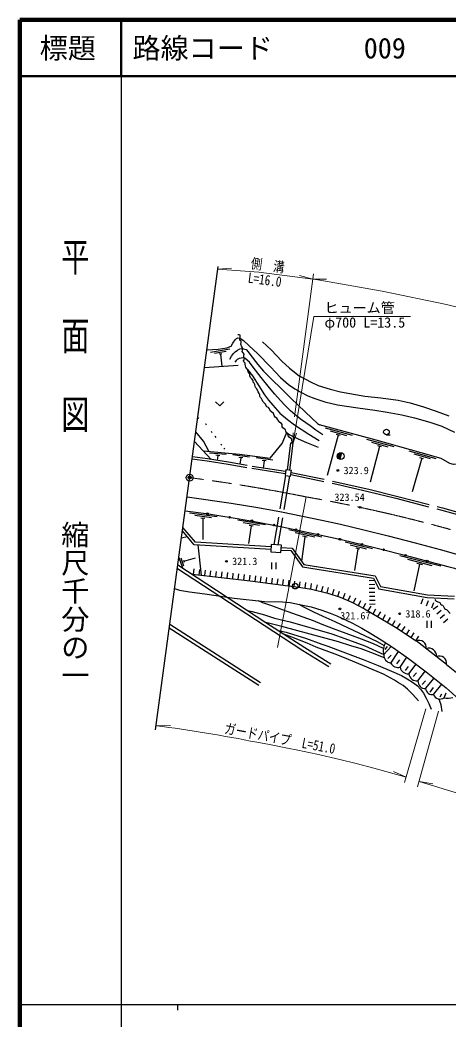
# Model space of a CAD drawing. Units: millimetres at full size, sheet at 1:1000; details may follow other scales. Extents: x 40000 to 680000, y 20000 to 380000.
# Drawn here: x 40000 to 116130, y 202409 to 380000 of the extents above; entities that cross this region are included whole.
import ezdxf
from ezdxf.enums import TextEntityAlignment as Align

# ---------------------------------------------------------------- set-up
doc = ezdxf.new("R2010")
doc.units = ezdxf.units.MM
doc.header["$LTSCALE"] = 1000
doc.header["$PDMODE"] = 32
doc.header["$PDSIZE"] = 500
for name, pattern in [('CHAIN', [18.5, 12, -1.5, 3.5, -1.5]), ('DASHED', [7.5, 6, -1.5]), ('DOTTED', [1.75, 0.25, -1.5])]:
    doc.linetypes.add(name, pattern=pattern)
for name, color, linetype, lineweight in [('M-BGD', 7, 'Continuous', 25), ('M-BMK', 2, 'CHAIN', 13), ('M-BMK-OTRS', 5, 'Continuous', 25), ('M-BMK-SRVR', 3, 'Continuous', 25), ('M-STR-HTXT', 7, 'Continuous', 13), ('M-TTL', 2, 'Continuous', 140), ('M-TTL-BAND', 7, 'Continuous', 25), ('M-TTL-LINE', 7, 'Continuous', 50)]:
    doc.layers.add(name, color=color, linetype=linetype, lineweight=lineweight)
doc.layers.add('M-OTRS', color=6, linetype='Continuous')
doc.layers.add('M-TTL-TXT', color=7, linetype='Continuous')
doc.styles.add('@ＭＳ ゴシック', font='')
doc.styles.add('ＭＳ ゴシック', font='')
doc.styles.get('@ＭＳ ゴシック').set_extended_font_data('@MS Gothic')
doc.styles.get('ＭＳ ゴシック').set_extended_font_data('MS Gothic')

# ---------------------------------------------------------------- blocks, each defined once
blk = doc.blocks.new('open_arrow')
at = {"color": 0, "linetype": 'Continuous', "lineweight": -2}
blk.add_lwpolyline([(7.5, 1.25), (0, 0), (7.5, -1.25)], dxfattribs=at)

msp = doc.modelspace()

# ---------------------------------------------------------------- hatches: boundary and pattern name
at = {"layer": 'M-BGD'}
for points in [[(97186, 303056), (96898, 301891, -1)], [(73190, 292236, -1), (73487, 292189, -0.41421), (73315, 292064, -0.41421)], [(77143, 291619, -1), (77439, 291572, -0.41421), (77267, 291447, -0.41421)], [(81093, 290992, -1), (81389, 290945, -0.41421), (81218, 290820, -0.41421)], [(85021, 290237, -1), (85315, 290180, -0.41421), (85139, 290061, -0.41421)], [(88937, 289422, -1), (89230, 289358, -0.41421), (89052, 289243, -0.41421)], [(92846, 288574, -1), (93139, 288511, -0.41421), (92961, 288396, -0.41421)], [(96757, 287736, -1), (97051, 287673, -0.41421), (96872, 287558, -0.41421)], [(100649, 286814, -1), (100941, 286743, -0.41421), (100760, 286633, -0.41421)], [(104533, 285855, -1), (104823, 285781, -0.41421), (104641, 285673, -0.41421)], [(108408, 284866, -1), (108699, 284792, -0.41421), (108517, 284684, -0.41421)], [(112283, 283874, -1), (112573, 283797, -0.41421), (112390, 283690, -0.41421)]]:
    msp.add_hatch(color=256, dxfattribs=at).paths.add_polyline_path(points)

# ---------------------------------------------------------------- linework, layer by layer
for p, q in [((77305, 321507), (73857, 320910)), ((76667, 321092), (74598, 320734)), ((75925, 320659), (75442, 320575)), ((75683, 320617), (75909, 318438)), ((99154, 306129), (94327, 307433)), ((96584, 306202), (94639, 299004)), ((98110, 306100), (95214, 306883)), ((96922, 306110), (96246, 306293)), ((105180, 306257), (105846, 306257)), ((71044, 305095), (73976, 301891)), ((87578, 299983), (88175, 304862)), ((87974, 299929), (88573, 304814)), ((88175, 304862), (88573, 304814)), ((106532, 304100), (101718, 305452)), ((103963, 304199), (102267, 297844)), ((105488, 304082), (102600, 304893)), ((104300, 304104), (103626, 304293)), ((76697, 302743), (73710, 303014)), ((75525, 302548), (74828, 302611)), ((75176, 302580), (75098, 301716)), ((80804, 302302), (77829, 302685)), ((79625, 302151), (78931, 302241)), ((79278, 302196), (79127, 301028)), ((84974, 301765), (81998, 302148)), ((97186, 303056), (96898, 301891)), ((114027, 301970), (109225, 303363)), ((111459, 302090), (109736, 296150)), ((112983, 301961), (110102, 302796)), ((111795, 301993), (111123, 302188)), ((83795, 301614), (83101, 301704)), ((83448, 301659), (83278, 300344)), ((75088, 291686), (70131, 292336)), ((74058, 291518), (71083, 291908)), ((72878, 291370), (72184, 291461)), ((72531, 291416), (72534, 287662)), ((83663, 290281), (78725, 291064)), ((82629, 290141), (79666, 290611)), ((81100, 290080), (80622, 286925)), ((81446, 290025), (80755, 290135)), ((68722, 287918), (69740, 288209)), ((93701, 288079), (87838, 289354)), ((92465, 288041), (88947, 288805)), ((90642, 288130), (90056, 283817)), ((91053, 288041), (90232, 288219)), ((102678, 286015), (97817, 287189)), ((101635, 285958), (98719, 286662)), ((100107, 286019), (99498, 282119)), ((100447, 285937), (99766, 286101)), ((68256, 284475), (68889, 282620)), ((68593, 284417), (69077, 282997)), ((69119, 283804), (71213, 284397)), ((114845, 282912), (107579, 284769)), ((69063, 283970), (69176, 283639)), ((70873, 281450), (70986, 282444)), ((84716, 283549), (84716, 282349)), ((85516, 283549), (85516, 282349)), ((113317, 282992), (108958, 284107)), ((111063, 283259), (110062, 278511)), ((111572, 283129), (110555, 283389)), ((71866, 281337), (71980, 282330)), ((72860, 281223), (72973, 282217)), ((73853, 281110), (73967, 282103)), ((74847, 280996), (74960, 281990)), ((75840, 280883), (75954, 281876)), ((76834, 280769), (76947, 281763)), ((77828, 280656), (77941, 281649)), ((78821, 280542), (78935, 281536)), ((79815, 280429), (79928, 281422)), ((80808, 280315), (80922, 281309)), ((81800, 280188), (81930, 281179)), ((82791, 280058), (82921, 281049)), ((83783, 279928), (83913, 280919)), ((84775, 279798), (84904, 280790)), ((85766, 279668), (85896, 280660)), ((86758, 279538), (86887, 280530)), ((87749, 279408), (87879, 280400)), ((88741, 279279), (88871, 280270)), ((89732, 279149), (89862, 280140)), ((90722, 279005), (90869, 279994)), ((91711, 278858), (91858, 279847)), ((92684, 278631), (92924, 279602)), ((93655, 278392), (93895, 279363)), ((94626, 278152), (94865, 279123)), ((103090, 280333), (102090, 280314)), ((103103, 279633), (102103, 279614)), ((103116, 278933), (102116, 278914)), ((95579, 277851), (95892, 278801)), ((96529, 277539), (96842, 278489)), ((97463, 277184), (97854, 278104)), ((98384, 276793), (98775, 277713)), ((99293, 276378), (99756, 277265)), ((103128, 278233), (102129, 278215)), ((103141, 277533), (102141, 277515)), ((111649, 277078), (111307, 276138)), ((100179, 275915), (100642, 276802)), ((101066, 275452), (101529, 276338)), ((101933, 274956), (102441, 275817)), ((103154, 276833), (102154, 276815)), ((103167, 276133), (102167, 276115)), ((102795, 274448), (103303, 275309)), ((112589, 276735), (112246, 275796)), ((113528, 276393), (113186, 275453)), ((114288, 275802), (113502, 275184)), ((103656, 273940), (104164, 274801)), ((104517, 273432), (105025, 274293)), ((105379, 272924), (105887, 273785)), ((114906, 275016), (114120, 274398)), ((115524, 274230), (114738, 273612)), ((66562, 271945), (82458, 261734)), ((66651, 272601), (82782, 262239)), ((106240, 272416), (106748, 273277)), ((107090, 271889), (107650, 272718)), ((107918, 271329), (108478, 272158)), ((112360, 273167), (112360, 271967)), ((113160, 273167), (113160, 271967)), ((116117, 273476), (115331, 272858)), ((108747, 270769), (109307, 271598)), ((109575, 270209), (110135, 271038)), ((110404, 269649), (110964, 270477)), ((104712, 267200), (106019, 268629)), ((104960, 268115), (105340, 268603)), ((115855, 265448), (110446, 269620)), ((105435, 266492), (106006, 267088)), ((105947, 265692), (107340, 267730)), ((107616, 264938), (108829, 266713)), ((107038, 265523), (107533, 266239)), ((108592, 264388), (109080, 265060)), ((109159, 263765), (110464, 265505)), ((109923, 263292), (110500, 263963)), ((110780, 262514), (112102, 264276)), ((112146, 261164), (113655, 263029)), ((111540, 261865), (112098, 262505)), ((112979, 260527), (113543, 261331)), ((113542, 260089), (115024, 261921)), ((114728, 259690), (115045, 260203)), ((115436, 259528), (115805, 260394))]:
    msp.add_line(p, q, dxfattribs=at)
at = {"layer": 'M-BGD', "linetype": 'DASHED'}
for p, q in [((72816, 318202), (80057, 318740)), ((87217, 299024), (85170, 286736)), ((87911, 298928), (85872, 286687)), ((72283, 281289), (71667, 286686))]:
    msp.add_line(p, q, dxfattribs=at)
at = {"layer": 'M-BGD'}
for points in [[(77565, 322012), (77886, 322576), (78261, 323119), (78491, 323353), (78769, 323474), (79076, 323442), (79366, 323331), (79779, 323053), (80690, 322160), (82326, 320669), (84541, 318353), (86341, 316476), (87287, 315604), (87787, 315181), (88911, 314446), (89833, 313871), (91173, 313201), (92418, 312688), (94209, 312135), (96474, 311604), (100110, 311036), (103133, 310645), (105333, 310261), (107892, 309782), (110163, 309288), (111628, 308843), (113094, 308437), (115018, 307774), (117293, 306720)], [(88374, 304838), (88413, 305037), (88274, 305577), (88143, 305675), (87886, 305814), (87678, 306078), (87678, 306265), (87388, 306541), (87306, 306880), (87202, 307116), (87001, 307324), (86768, 307497), (86640, 307692), (86633, 308095), (86518, 308283), (86192, 308453), (85855, 308922), (85702, 309200), (85390, 309391), (85202, 309711), (85102, 310065), (84748, 310318), (84522, 310512), (84372, 310902), (84202, 311086), (83921, 311256), (83581, 311767), (83173, 312157), (83102, 312489), (82949, 312728), (82786, 312905), (82682, 313152), (82654, 313381), (82560, 313583), (82366, 313912), (82155, 314407), (81953, 314628), (81800, 314867), (81772, 315205), (81647, 315437), (81460, 315638), (81460, 315886), (81258, 316208), (80974, 316451), (80873, 316749), (80873, 316990), (80768, 317205), (80571, 317434), (80452, 317868), (80194, 318303), (80057, 318740), (80057, 319000), (79834, 319260), (79762, 319416), (79897, 319600), (79921, 319822), (79813, 320080), (79813, 320323), (79845, 320570), (79508, 321054), (79550, 321323), (79622, 321591), (79466, 321917), (79279, 322400), (79348, 322639), (79310, 322910), (79095, 323111), (79134, 323782), (79134, 323985), (78977, 324058), (78755, 324058)], [(73246, 321382), (75267, 321459), (76815, 321726), (77565, 322012)], [(77348, 319699), (77644, 320234), (77998, 320732), (78256, 321018), (78669, 321297), (79095, 321516), (79449, 321582), (79731, 321564), (80206, 321401), (80613, 320999), (80904, 320591), (82282, 318739), (83320, 317580), (84934, 315976), (86332, 314581), (88209, 312726), (91880, 309215), (92927, 308287), (93282, 308026)], [(83134, 322790), (84687, 321346), (86583, 319360), (87934, 318123), (89684, 316738), (91786, 315596), (93042, 315042), (95194, 314382), (97031, 313892), (101340, 313116), (104199, 312804), (107245, 312396), (109391, 311929), (111742, 311259), (113999, 310481), (116299, 309649)], [(93874, 306283), (92628, 307096), (91584, 307860), (90056, 308940), (88963, 309794), (88115, 310530), (87178, 311457), (86325, 312369), (85343, 313475), (84353, 314628), (82904, 316419), (81447, 318310), (80808, 319153), (80468, 319496), (80013, 319884), (79848, 319948), (79607, 319948), (79346, 319894), (78964, 319811), (78644, 319654), (78454, 319454), (78239, 319149)], [(80452, 317868), (81367, 316727), (82493, 314976), (83505, 313390), (84189, 312441), (84971, 311514), (86226, 310136), (87576, 309001), (88844, 308054), (91367, 306390), (93232, 305220)], [(74767, 312108), (75517, 311408), (76267, 312108)], [(118089, 292435), (118944, 294384), (126051, 293981), (134213, 293111), (134835, 293463), (134157, 294691), (132838, 296657), (131368, 297362), (126029, 299137), (121801, 300392), (119402, 301015), (118581, 301072), (117119, 300994), (116430, 301142), (114885, 302034), (111353, 303058), (103355, 305304), (93282, 308026)], [(73605, 303325), (72637, 305153), (71273, 306787)], [(72579, 303418), (79039, 302832), (84517, 302126), (86612, 304726), (87388, 306541)], [(87347, 306711), (87996, 306269), (89498, 305522), (90956, 304905), (93042, 304083)], [(69713, 295250), (77589, 294127), (82330, 293344), (86520, 292549), (93670, 291106), (97002, 290362), (101182, 289357), (105487, 288301), (110303, 287035), (114759, 285846), (124322, 283129), (139185, 279078), (148021, 276686), (153702, 275185), (158701, 273908), (165075, 272477), (171439, 271302), (176152, 270657), (179272, 270238), (184056, 269810), (190253, 269389), (195055, 269145), (201954, 268988), (207559, 269202)], [(69373, 292737), (73141, 292244), (77212, 291608), (81443, 290937), (86651, 289919), (92198, 288713), (97393, 287600), (103030, 286239), (109379, 284619), (112060, 283933), (116117, 282853), (117269, 282539), (118987, 281830)], [(84669, 286344), (71213, 287165), (68977, 289808)], [(84638, 285895), (70993, 286727), (68896, 289207)], [(86465, 286220), (88408, 286111), (90479, 283228), (103157, 281181), (104149, 279269), (112484, 277793), (117270, 277577)], [(86434, 285771), (88168, 285674), (90223, 282814), (102862, 280772), (103852, 278865), (112435, 277345), (117250, 277127)], [(67988, 282492), (83426, 272403), (90318, 267929), (94959, 265048)], [(68077, 283151), (83753, 272905), (90639, 268435), (95276, 265558)], [(70638, 281477), (80930, 280301), (89944, 279121), (91844, 278838), (94777, 278115), (96958, 277398), (99004, 276529), (101290, 275335), (106799, 272086), (110446, 269620)], [(67510, 278953), (68401, 278618), (70146, 278348), (72884, 277980), (78073, 277199), (83509, 276636), (86672, 276572), (88076, 276423), (89723, 276117), (91818, 275665), (93701, 275106), (95146, 274579), (96327, 274074), (99020, 272860), (100771, 271882), (102384, 270922), (104244, 269829), (106410, 268365), (109111, 266520), (112264, 264155), (115789, 261302), (118047, 259251), (120182, 256956)], [(104644, 268284), (102904, 269095), (100736, 269935), (99141, 270503), (95756, 271740), (93727, 272531), (92217, 273177), (86689, 275125), (84822, 275829), (83745, 276224), (83212, 276386), (82403, 276750)], [(89574, 276144), (90569, 275636), (92204, 274819), (93869, 274020), (95980, 273050), (98385, 271944), (101295, 270602), (103517, 269497), (104778, 268808)], [(113795, 276964), (113914, 276778), (114043, 276679), (114497, 276530), (114721, 276370), (114806, 276146), (114944, 276010), (115141, 275949), (115262, 275850), (115405, 275636), (115525, 275387), (115664, 275254), (115845, 275181), (116061, 275009), (116514, 274518)], [(80463, 275056), (81310, 274861), (83479, 274283), (85290, 273674), (88076, 272986), (95475, 270867), (97794, 270078), (101356, 268772), (104704, 267191)], [(104799, 266614), (102872, 267397), (100710, 268209), (98844, 268723), (96625, 269445), (86600, 272159), (83753, 272905)], [(85961, 271472), (87364, 271157), (88620, 270780), (90771, 270081), (93682, 269073), (94732, 268680), (97433, 267677), (99586, 266855), (101057, 266289), (103699, 265244), (106068, 264250), (107829, 263463), (108891, 262904), (109986, 262154), (110673, 261608), (111226, 261020), (111752, 260335), (112254, 259458), (112697, 258485), (113142, 257500)], [(110869, 258994), (109863, 260115), (108925, 261043), (108136, 261677), (107350, 262188), (106612, 262638), (104633, 263684), (103520, 264202), (97693, 266639), (96049, 267268), (92694, 268490), (91087, 269197), (89707, 269772), (88326, 270299), (86930, 270843)], [(115855, 265448), (119089, 262844), (120603, 262011)], [(115092, 257050), (114918, 258258), (114698, 258913), (114490, 259301)]]:
    msp.add_lwpolyline(points, dxfattribs=at)
at = {"layer": 'M-BGD', "linetype": 'DOTTED'}
msp.add_lwpolyline([(71620, 309353), (72984, 308248), (74673, 305991), (76242, 303899), (76926, 303023)], dxfattribs=at)
at = {"layer": 'M-BGD', "linetype": 'DASHED'}
for points in [[(87184, 299331), (80319, 300400), (77044, 301007), (73271, 301597), (70619, 301955)], [(87239, 299727), (80387, 300794), (77111, 301402), (73329, 301992), (70673, 302351)], [(88161, 299197), (96348, 297463), (101951, 296200), (106857, 294990), (115042, 292868), (121387, 291101), (129759, 288708), (139884, 285587), (156348, 281106), (166150, 278866), (172858, 277587)], [(88244, 299588), (96434, 297854), (102043, 296589), (106955, 295378), (115146, 293254), (121496, 291486), (129873, 289091), (139996, 285971), (156445, 281494), (166232, 279257), (172822, 278001)]]:
    msp.add_lwpolyline(points, dxfattribs=at)
at = {"layer": 'M-BGD'}
for points in [[(87143, 299034), (88134, 298897), (88271, 299887), (87280, 300025)], [(84609, 285471), (86404, 285347), (86494, 286644), (84698, 286768)]]:
    msp.add_lwpolyline(points, close=True, dxfattribs=at)
for centre, radius in [((105180, 306757), 500), ((97042, 302473), 600), ((96548, 299927), 150), ((100502, 293360), 150), ((73339, 292213), 150), ((77291, 291595), 150), ((81241, 290969), 150), ((85168, 290208), 150), ((89083, 289390), 150), ((92993, 288542), 150), ((96904, 287705), 150), ((100795, 286778), 150), ((104678, 285818), 150), ((108554, 284829), 150), ((76728, 283778), 150), ((112428, 283835), 150), ((88946, 279366), 500), ((96892, 275318), 150), ((107537, 274443), 150)]:
    msp.add_circle(centre, radius, dxfattribs=at)
for centre, radius, start, end in [((107238, 267901), 2622, 147.67672, 195.51377), ((110959, 268422), 1304, 351.52501, 113.18503), ((112762, 267031), 1304, 351.52501, 113.18503), ((106147, 267115), 1437, 176.63874, 262.031), ((114565, 265640), 1304, 351.52501, 113.18503), ((107279, 266416), 1516, 208.53212, 282.84817), ((109087, 265272), 1509, 192.78942, 272.71895), ((110616, 263976), 1472, 188.26, 276.40827), ((112054, 262437), 1276, 176.54034, 274.13321), ((113324, 261250), 1182, 184.2117, 280.61161), ((114699, 260517), 1233, 200.29092, 306.68101), ((116131, 262515), 3068, 256.89396, 286.61144)]:
    msp.add_arc(centre, radius, start, end, dxfattribs=at)
at = {"layer": 'M-BMK'}
for centre, radius, start, end in [((31724, 1117), 300000, 78.62265, 82.63678), ((44296, 29276), 270000, 71.60883, 80.05938)]:
    msp.add_arc(centre, radius, start, end, dxfattribs=at)
at = {"layer": 'M-BMK-OTRS'}
msp.add_line((64108, 253796), (75250, 336207), dxfattribs=at)
at = {"layer": 'M-BMK-SRVR'}
msp.add_circle((70172, 298643), 600, dxfattribs=at)
at = {"layer": 'M-OTRS'}
msp.add_point((70172, 298643), dxfattribs=at)
at = {"layer": 'M-STR-HTXT'}
for p, q in [((75179, 335680), (77628, 335854)), ((92203, 334891), (88837, 309458)), ((92071, 333899), (89707, 334559)), ((92071, 333899), (94526, 333917)), ((85810, 268436), (90905, 295222)), ((108402, 244428), (112195, 257554)), ((110726, 243664), (114410, 257122)), ((64288, 254534), (66743, 254557)), ((108679, 245389), (106433, 246381)), ((110990, 244629), (113414, 244242))]:
    msp.add_line(p, q, dxfattribs=at)
for points in [[(75179, 335680), (82497, 335175), (92071, 333899)], [(92071, 333899), (92969, 333780), (104426, 331787), (115860, 329398), (128033, 326361), (137518, 323792), (152545, 319371), (163125, 316504), (172685, 314358), (176880, 313490), (180493, 312932), (188433, 311942), (197656, 311130), (205180, 311002), (212544, 311124), (222866, 311648), (231508, 312358), (240596, 313755), (250145, 315401), (298141, 323304), (307245, 324839)], [(88573, 304814), (92258, 327268), (109430, 327268)], [(82126, 251597), (84365, 251187), (87589, 250581), (89416, 250215), (92811, 249495), (96896, 248555), (99793, 247840), (102939, 247017), (108679, 245389)], [(110990, 244629), (118577, 242297), (124009, 240828), (131164, 239032), (139635, 237245), (148410, 235533), (154592, 234543), (159616, 233914), (169767, 232752), (176846, 232122), (184437, 231781), (190603, 231544), (200980, 231522), (210044, 231874)]]:
    msp.add_lwpolyline(points, dxfattribs=at)
msp.add_arc((31724, 1117), 255500, 78.62265, 82.69538, dxfattribs=at)
at = {"layer": 'M-TTL'}
for p, q in [((40000, 380000), (40000, 20000)), ((680000, 380000), (40000, 380000))]:
    msp.add_line(p, q, dxfattribs=at)
at = {"layer": 'M-TTL-BAND'}
for p, q in [((58000, 370000), (58000, 20000)), ((40000, 205000), (579000, 205000)), ((68000, 205000), (68000, 204000))]:
    msp.add_line(p, q, dxfattribs=at)
at = {"layer": 'M-TTL-LINE'}
for p, q in [((58000, 380000), (58000, 370000)), ((40000, 370000), (680000, 370000))]:
    msp.add_line(p, q, dxfattribs=at)

# ---------------------------------------------------------------- block references
at = {"layer": 'M-STR-HTXT', "xscale": 240, "yscale": 240, "rotation": 80.7}
msp.add_blockref('open_arrow', (88573, 304814), dxfattribs=at)

# ---------------------------------------------------------------- texts
at = {"layer": 'M-BGD', "style": 'ＭＳ ゴシック'}
for s, p in [('323.9', (97548, 299927)), ('321.3', (77728, 283778)), ('321.67', (96956, 274097)), ('318.6', (108537, 274443))]:
    msp.add_text(s, height=1320, dxfattribs=at).set_placement(p, align=Align.MIDDLE_LEFT)
msp.add_text('323.54', height=1320, dxfattribs=at).set_placement((98617, 294117), align=Align.BOTTOM_CENTER)
at = {"layer": 'M-STR-HTXT', "style": 'ＭＳ ゴシック', "width": 0.8}
for s, rotation, p in [('側\u3000溝', 352.411, (83880, 334939)), ('ガードパイプ\u3000L=51.0', 349.348, (85968, 250833))]:
    msp.add_text(s, height=1833, rotation=rotation, dxfattribs=at).set_placement(p, align=Align.BOTTOM_CENTER)
msp.add_text('L=16.0', height=1833, rotation=352.411, dxfattribs=at).set_placement((83661, 334737), align=Align.TOP_CENTER)
at = {"layer": 'M-STR-HTXT', "style": 'ＭＳ ゴシック'}
for s, p in [('ヒューム管', (94158, 327368)), ('φ700 L=13.5', (94158, 324768))]:
    msp.add_text(s, height=1833, dxfattribs=at).set_placement(p, align=Align.BOTTOM_LEFT)
at = {"layer": 'M-TTL-BAND', "style": '@ＭＳ ゴシック', "width": 1.4}
msp.add_text('平  面  図', height=3666, rotation=270, dxfattribs=at).set_placement((49777, 306475), align=Align.MIDDLE_RIGHT)
at = {"layer": 'M-TTL-BAND', "style": '@ＭＳ ゴシック'}
msp.add_text('縮尺千分の一', height=3666, rotation=270, dxfattribs=at).set_placement((49777, 261030), align=Align.MIDDLE_RIGHT)
at = {"layer": 'M-TTL-TXT', "style": 'ＭＳ ゴシック'}
msp.add_text('標題', height=3666, dxfattribs=at).set_placement((48500, 375000), align=Align.MIDDLE_CENTER)
for s, p in [('路線コード', (60000, 375000)), ('009', (101142, 375000))]:
    msp.add_text(s, height=3666, dxfattribs=at).set_placement(p, align=Align.MIDDLE_LEFT)

doc.saveas('drawing.dxf')
